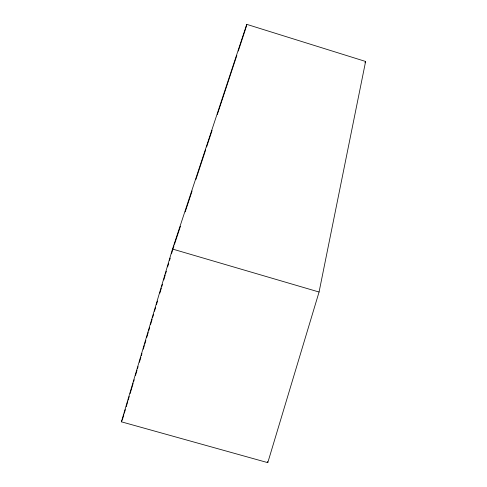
<?xml version="1.0" encoding="UTF-8"?>
<svg xmlns="http://www.w3.org/2000/svg" width="487" height="487" viewBox="0 0 487 487"><rect width="100%" height="100%" fill="white"/><g stroke="black" fill="none" stroke-linecap="round" stroke-linejoin="round"><path stroke-width="0.73" d="M319.064 292.023L365.615 61.465L246.745 24.35L172.508 249.046L121.385 421.815L267.783 462.65L319.064 292.023L172.508 249.046M245.88 27.984L246.745 24.35M122.347 419.812L123.856 414.717M124.288 413.256L125.366 409.616M126.23 406.706L127.74 401.605M128.166 400.15L129.244 396.509M130.108 393.593L133.128 383.403M133.56 381.942L134.205 379.757M135.502 375.392L137.011 370.29M137.437 368.836L138.089 366.65M139.379 362.279L140.889 357.184M141.321 355.729L141.967 353.544M143.263 349.173L144.341 345.533M144.773 344.072L145.85 340.431M146.715 337.521L148.225 332.42M148.651 330.965L149.728 327.325M150.593 324.409L152.102 319.314M152.534 317.859L153.612 314.218M154.476 311.303L155.554 307.662M156.418 304.746L157.496 301.106M159.864 293.095L161.374 288M161.806 286.545L162.451 284.359M163.748 279.988L165.257 274.887M165.69 273.432L166.335 271.247M167.625 266.882L168.709 263.236M169.567 260.326L170.213 258.14M171.509 253.77L172.587 250.129M172.806 249.399L173.993 245.795M174.468 244.352L180.421 226.321M185.182 211.9L192.085 190.983M195.89 179.441L205.654 149.874M206.604 146.989L212.076 130.4M217.318 114.53L236.834 55.39M238.265 51.062L245.643 28.709M121.385 421.815L122.024 420.482M364.964 62.811L365.615 61.465M267.594 461.475L267.783 462.65"/></g></svg>
